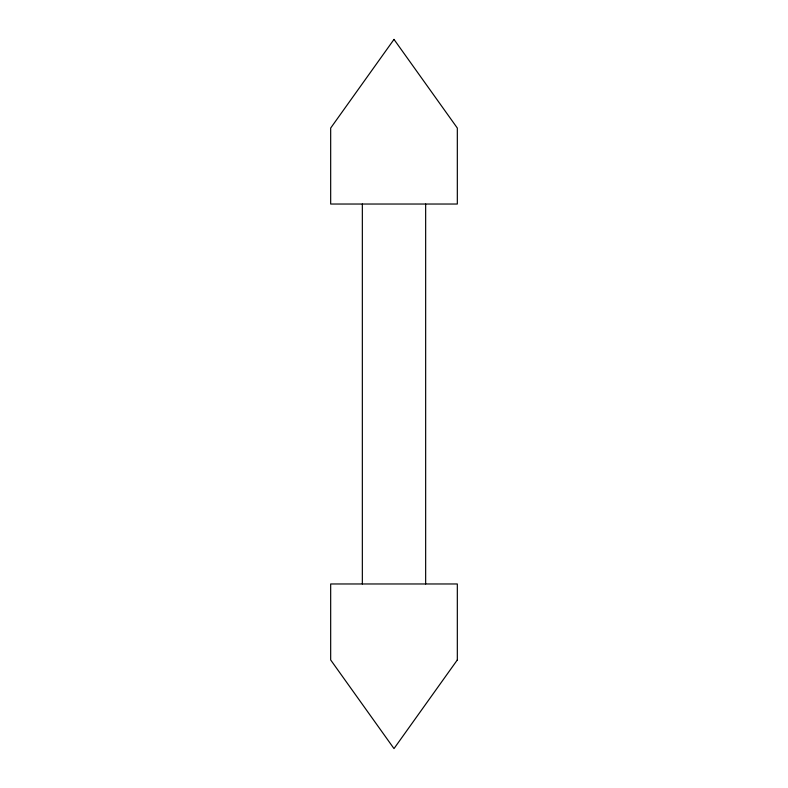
<?xml version="1.0" encoding="UTF-8"?>
<svg xmlns="http://www.w3.org/2000/svg" width="788" height="788" viewBox="0 0 788 788"><rect width="100%" height="100%" fill="white"/><g stroke="black" fill="none" stroke-linecap="round" stroke-linejoin="round"><path stroke-width="1.18" d="M425.658 204.033L425.658 583.967M362.342 204.033L362.342 583.967M394 39.4L330.674 128.05L330.674 204.033L457.326 204.033L457.326 128.05L394 39.4M457.326 659.95L394 748.6L330.674 659.95L330.674 583.967L457.326 583.967L457.326 659.95"/></g></svg>
